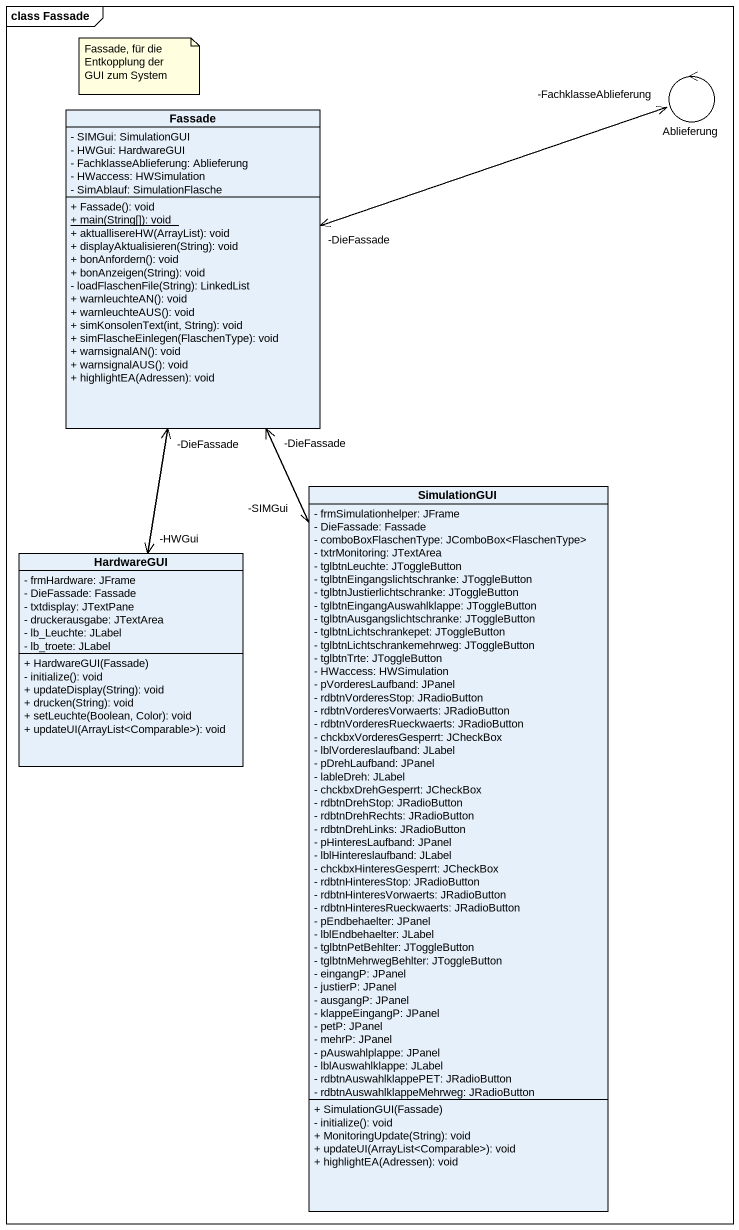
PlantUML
@startuml
mainframe class Fassade
allowmixing
hide circle
hide empty members
skinparam classAttributeIconSize 0
control Ablieferung
class Fassade {
  - SIMGui: SimulationGUI
  - HWGui: HardwareGUI
  - FachklasseAblieferung: Ablieferung
  - HWaccess: HWSimulation
  - SimAblauf: SimulationFlasche
  + Fassade(): void
  {static} + main(String[]): void
  + aktuallisereHW(ArrayList): void
  + displayAktualisieren(String): void
  + bonAnfordern(): void
  + bonAnzeigen(String): void
  - loadFlaschenFile(String): LinkedList
  + warnleuchteAN(): void
  + warnleuchteAUS(): void
  + simKonsolenText(int, String): void
  + simFlascheEinlegen(FlaschenType): void
  + warnsignalAN(): void
  + warnsignalAUS(): void
  + highlightEA(Adressen): void
}
class SimulationGUI {
  - frmSimulationhelper: JFrame
  - DieFassade: Fassade
  - comboBoxFlaschenType: JComboBox<FlaschenType>
  - txtrMonitoring: JTextArea
  - tglbtnLeuchte: JToggleButton
  - tglbtnEingangslichtschranke: JToggleButton
  - tglbtnJustierlichtschranke: JToggleButton
  - tglbtnEingangAuswahlklappe: JToggleButton
  - tglbtnAusgangslichtschranke: JToggleButton
  - tglbtnLichtschrankepet: JToggleButton
  - tglbtnLichtschrankemehrweg: JToggleButton
  - tglbtnTrte: JToggleButton
  - HWaccess: HWSimulation
  - pVorderesLaufband: JPanel
  - rdbtnVorderesStop: JRadioButton
  - rdbtnVorderesVorwaerts: JRadioButton
  - rdbtnVorderesRueckwaerts: JRadioButton
  - chckbxVorderesGesperrt: JCheckBox
  - lblVordereslaufband: JLabel
  - pDrehLaufband: JPanel
  - lableDreh: JLabel
  - chckbxDrehGesperrt: JCheckBox
  - rdbtnDrehStop: JRadioButton
  - rdbtnDrehRechts: JRadioButton
  - rdbtnDrehLinks: JRadioButton
  - pHinteresLaufband: JPanel
  - lblHintereslaufband: JLabel
  - chckbxHinteresGesperrt: JCheckBox
  - rdbtnHinteresStop: JRadioButton
  - rdbtnHinteresVorwaerts: JRadioButton
  - rdbtnHinteresRueckwaerts: JRadioButton
  - pEndbehaelter: JPanel
  - lblEndbehaelter: JLabel
  - tglbtnPetBehlter: JToggleButton
  - tglbtnMehrwegBehlter: JToggleButton
  - eingangP: JPanel
  - justierP: JPanel
  - ausgangP: JPanel
  - klappeEingangP: JPanel
  - petP: JPanel
  - mehrP: JPanel
  - pAuswahlplappe: JPanel
  - lblAuswahlklappe: JLabel
  - rdbtnAuswahlklappePET: JRadioButton
  - rdbtnAuswahlklappeMehrweg: JRadioButton
  + SimulationGUI(Fassade)
  - initialize(): void
  + MonitoringUpdate(String): void
  + updateUI(ArrayList<Comparable>): void
  + highlightEA(Adressen): void
}
class HardwareGUI {
  - frmHardware: JFrame
  - DieFassade: Fassade
  - txtdisplay: JTextPane
  - druckerausgabe: JTextArea
  - lb_Leuchte: JLabel
  - lb_troete: JLabel
  + HardwareGUI(Fassade)
  - initialize(): void
  + updateDisplay(String): void
  + drucken(String): void
  + setLeuchte(Boolean, Color): void
  + updateUI(ArrayList<Comparable>): void
}
Ablieferung -left-> "-DieFassade" Fassade
Fassade -right-> "-FachklasseAblieferung" Ablieferung
Fassade --> "-SIMGui" SimulationGUI
Fassade --> "-HWGui" HardwareGUI
SimulationGUI -up-> "-DieFassade" Fassade
HardwareGUI -up-> "-DieFassade" Fassade
note as N1
  Fassade, für die Entkopplung der GUI zum System
end note
@enduml
